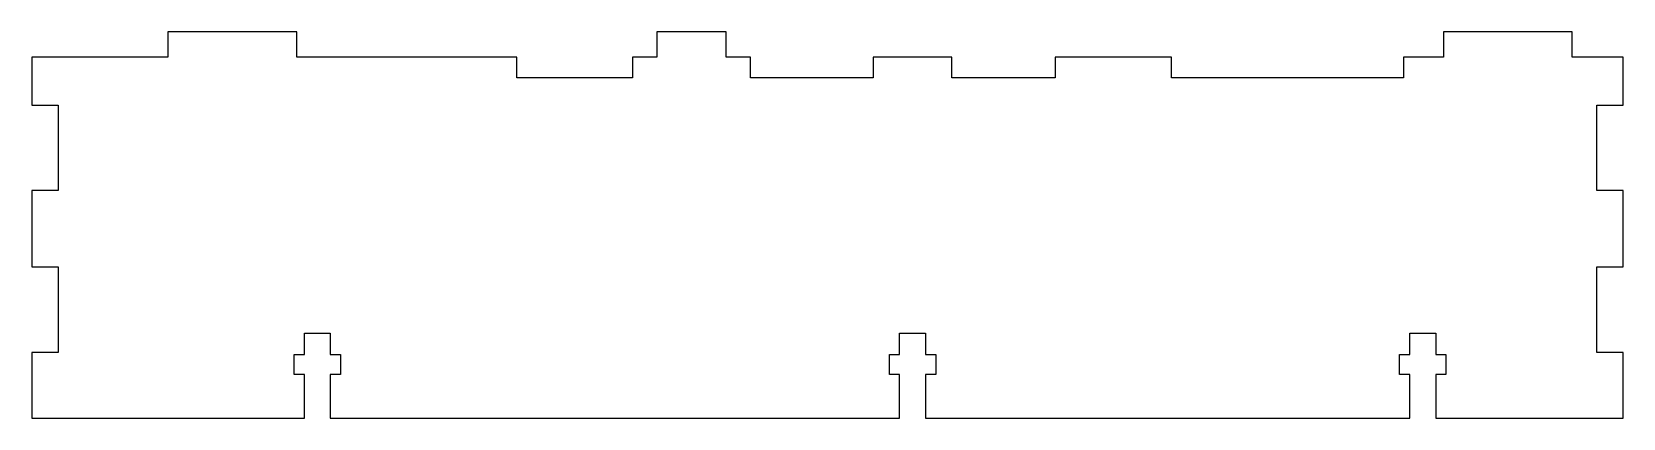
# Model space of a CAD drawing. Header units: metres. Extents: x -4 to 184, y -38 to 8.
import ezdxf

# ---------------------------------------------------------------- set-up
doc = ezdxf.new("R2010")
doc.units = ezdxf.units.M

msp = doc.modelspace()

# ---------------------------------------------------------------- linework, layer by layer
for p, q in [((27.575, 7.67499), (12.425, 7.67499)), ((12.425, 7.67499), (12.425, 4.67499)), ((27.575, 4.67499), (27.575, 7.67499)), ((78.075, 7.67499), (69.925, 7.67499)), ((69.925, 7.67499), (69.925, 4.67499)), ((78.075, 4.67499), (78.075, 7.67499)), ((177.575, 7.67499), (162.425, 7.67499)), ((162.425, 7.67499), (162.425, 4.67499)), ((177.575, 4.67499), (177.575, 7.67499)), ((12.425, 4.67499), (-3.575, 4.67499)), ((-3.575, 4.67499), (-3.575, -0.949997)), ((53.455, 4.67499), (27.575, 4.67499)), ((53.455, 2.27499), (53.455, 4.67499)), ((69.925, 4.67499), (67.055, 4.67499)), ((67.055, 4.67499), (67.055, 2.27499)), ((80.925, 4.67499), (78.075, 4.67499)), ((80.925, 2.27499), (80.925, 4.67499)), ((104.625, 4.67499), (95.375, 4.67499)), ((95.375, 4.67499), (95.375, 2.27499)), ((104.625, 2.27499), (104.625, 4.67499)), ((130.475, 4.67499), (116.775, 4.67499)), ((116.775, 4.67499), (116.775, 2.27499)), ((130.475, 2.27499), (130.475, 4.67499)), ((162.425, 4.67499), (157.725, 4.67499)), ((157.725, 4.67499), (157.725, 2.27499)), ((183.575, 4.67499), (177.575, 4.67499)), ((183.575, -0.949997), (183.575, 4.67499)), ((67.055, 2.27499), (53.455, 2.27499)), ((95.375, 2.27499), (80.925, 2.27499)), ((116.775, 2.27499), (104.625, 2.27499)), ((157.725, 2.27499), (130.475, 2.27499)), ((-3.575, -0.949997), (-0.474991, -0.949997)), ((-0.474991, -0.949997), (-0.474991, -11)), ((180.475, -11), (180.475, -0.949997)), ((180.475, -0.949997), (183.575, -0.949997)), ((-0.474991, -11), (-3.575, -11)), ((-3.575, -11), (-3.575, -19.985)), ((183.575, -11), (180.475, -11)), ((183.575, -19.985), (183.575, -11)), ((-3.575, -19.985), (-0.474991, -19.985)), ((-0.474991, -19.985), (-0.474991, -30.035)), ((180.475, -30.035), (180.475, -19.985)), ((180.475, -19.985), (183.575, -19.985)), ((28.475, -30.275), (28.475, -27.775)), ((28.475, -27.775), (31.525, -27.775)), ((31.525, -27.775), (31.525, -30.275)), ((98.475, -30.275), (98.475, -27.775)), ((98.475, -27.775), (101.525, -27.775)), ((101.525, -27.775), (101.525, -30.275)), ((158.475, -30.275), (158.475, -27.775)), ((158.475, -27.775), (161.525, -27.775)), ((161.525, -27.775), (161.525, -30.275)), ((-0.474991, -30.035), (-3.575, -30.035)), ((-3.575, -30.035), (-3.575, -37.775)), ((27.275, -32.625), (27.275, -30.275)), ((27.275, -30.275), (28.475, -30.275)), ((31.525, -30.275), (32.725, -30.275)), ((32.725, -30.275), (32.725, -32.625)), ((97.275, -32.625), (97.275, -30.275)), ((97.275, -30.275), (98.475, -30.275)), ((101.525, -30.275), (102.725, -30.275)), ((102.725, -30.275), (102.725, -32.625)), ((157.275, -32.625), (157.275, -30.275)), ((157.275, -30.275), (158.475, -30.275)), ((161.525, -30.275), (162.725, -30.275)), ((162.725, -30.275), (162.725, -32.625)), ((183.575, -30.035), (180.475, -30.035)), ((183.575, -37.775), (183.575, -30.035)), ((28.475, -32.625), (27.275, -32.625)), ((28.475, -37.775), (28.475, -32.625)), ((32.725, -32.625), (31.525, -32.625)), ((31.525, -32.625), (31.525, -37.775)), ((98.475, -32.625), (97.275, -32.625)), ((98.475, -37.775), (98.475, -32.625)), ((102.725, -32.625), (101.525, -32.625)), ((101.525, -32.625), (101.525, -37.775)), ((158.475, -32.625), (157.275, -32.625)), ((158.475, -37.775), (158.475, -32.625)), ((162.725, -32.625), (161.525, -32.625)), ((161.525, -32.625), (161.525, -37.775)), ((-3.575, -37.775), (28.475, -37.775)), ((31.525, -37.775), (98.475, -37.775)), ((101.525, -37.775), (158.475, -37.775)), ((161.525, -37.775), (183.575, -37.775))]:
    msp.add_line(p, q)

doc.saveas('drawing.dxf')
